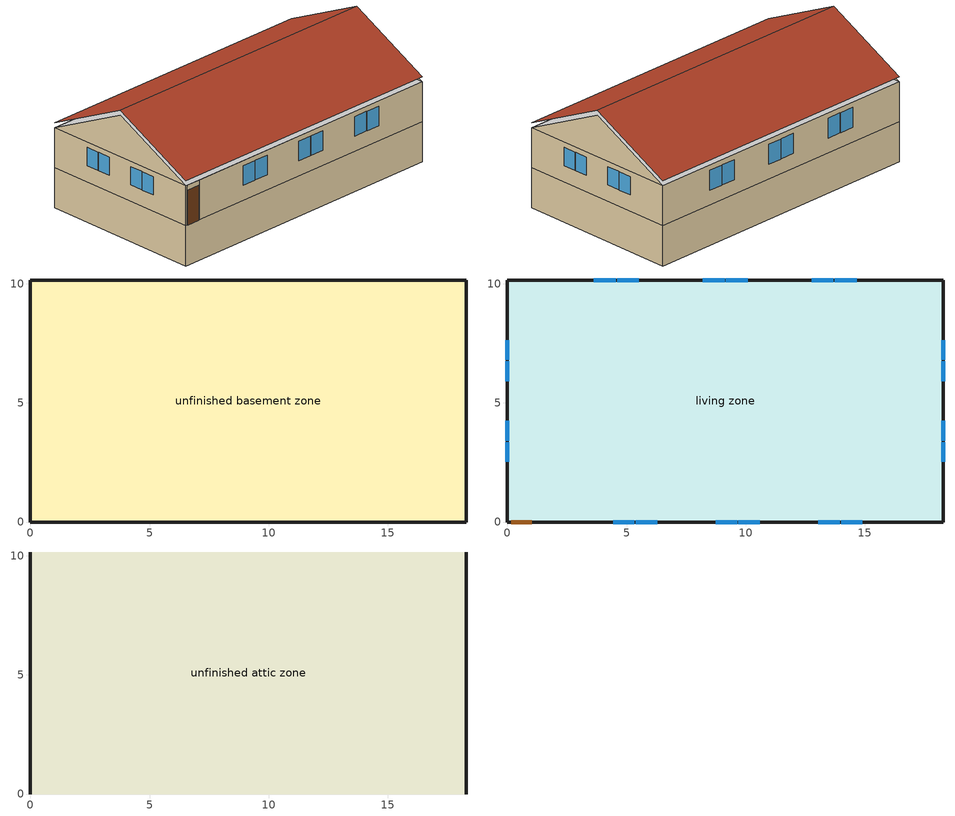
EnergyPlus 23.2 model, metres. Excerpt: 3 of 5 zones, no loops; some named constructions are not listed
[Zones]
unfinished basement zone
 floor foundation (FloorFndGrndUnfinB): 0,0 0,10.16 18.29,10.16 18.29,0 z-2.44
 wall foundation (WallFndGrndUnfinB): 0,10.16 0,0 18.29,0 18.29,10.16 0,10.16 z-2.44:0
living zone
 floor to unfinished basement zone (FloorUnfinBInsFin Reversed): 0,0 0,10.16 18.29,10.16 18.29,0 z0
 wall outside (WallExtInsFin): 0.13,0 1.05,0 18.29,0 18.29,10.16 0,10.16 0,0 0.13,0 z0:2.44
 window (WindowConstruction): 0,7.64 0,6.8 / 0,6.74 0,5.91 / 0,4.25 0,3.42 / 0,3.36 0,2.52 / 18.29,2.52 18.29,3.36 / 18.29,3.42 18.29,4.25 / 18.29,5.91 18.29,6.74 / 18.29,6.8 18.29,7.64 z1.02:2.13; 14.66,10.16 13.75,10.16 / 13.69,10.16 12.77,10.16 / 10.09,10.16 9.17,10.16 / 9.11,10.16 8.2,10.16 / 5.52,10.16 4.6,10.16 / 4.54,10.16 3.63,10.16 z0.91:2.13; 4.44,0 5.33,0 / 5.39,0 6.28,0 / 8.75,0 9.64,0 / 9.7,0 10.59,0 / 13.06,0 13.95,0 / 14.01,0 14.9,0 z0.95:2.13
 door (Door): 0.15,0 1.02,0 z0:2.13
unfinished attic zone
 floor to living zone (FloorFinInsUnfinAttic): 0,10.16 18.29,10.16 18.29,0 0,0 z2.44
 wall outside (WallExtUninsUnfin): 0,5.08,4.98 0,10.16,2.44 0,0,2.44; 18.29,5.08,4.98 18.29,0,2.44 18.29,10.16,2.44
 roof outside (RoofUnfinInsExt): 18.29,5.08,5.28 0,5.08,5.28 0,0,2.74 18.29,0,2.74; 0,5.08,5.28 18.29,5.08,5.28 18.29,10.16,2.74 0,10.16,2.74
[Construction]
FloorFinInsUnfinAttic Reversed: Drywall 0.5 in., FloorUATrussandIns, FloorUAAdditionalCeilingIns
FloorUnfinBInsFin: FloorIns, RoofSheathing, Wood Floor, Floor Covering
[EnergyManagementSystem:Subroutine]
res_ds_res_ac_asys_lk_subrout: Set f_sup = 0.19990009990009988; Set f_ret = 0.10009990009990012; Set f_OA = 0.0; Set oafrate = f_OA * res_ds_res_ac_asys_AhVfr; Set suplkfrate = f_sup * res_ds_res_ac_asys_AhVfr; Set retlkfrate = f_ret * res_ds_res_ac_asys_AhVfr; Set res_ds_res_ac_asys_AhToLiv = (@Abs (suplkfrate-retlkfrate-oafrate)); Set res_ds_res_ac_asys_LivToAh = 0; Set res_ds_res_ac_asys_lk_sup_fan_equiv = 0; Set res_ds_res_ac_asys_lk_ret_fan_equiv = oafrate; If res_ds_res_ac_asys_AhMfr>0; Set h_SA=(@HFnTdbW res_ds_res_ac_asys_AhTt res_ds_res_ac_asys_AhWt); Set h_AHZ=(@HFnTdbW res_ds_res_ac_asys_AhT res_ds_res_ac_asys_AhW); Set h_RA=(@HFnTdbW res_ds_res_ac_asys_RaT res_ds_res_ac_asys_RaW); Set h_fg=(@HfgAirFnWTdb res_ds_res_ac_asys_AhWt res_ds_res_ac_asys_AhTt); Set SALkQtot=f_sup*res_ds_res_ac_asys_AhMfr*(h_RA-h_SA); Set temp1=h_fg*(res_ds_res_ac_asys_RaW-res_ds_res_ac_asys_AhWt); Set res_ds_res_ac_asys_SupLatLkToLv = f_sup*res_ds_res_ac_asys_AhMfr*temp1; Set res_ds_res_ac_asys_SupSLkToLv = SALkQtot-res_ds_res_ac_asys_SupLatLkToLv; Set eTm=(res_ds_res_ac_asys_FanRtf/(res_ds_res_ac_asys_AhMfr*1006.0))*167.559; Set eTm=0-eTm; Set temp4=res_ds_res_ac_asys_AhT; Set tsup=temp4+((res_ds_res_ac_asys_AhTt-res_ds_res_ac_asys_AhT)*(@Exp eTm)); Set temp5=tsup-res_ds_res_ac_asys_AhTt; Set res_ds_res_ac_asys_SupDCnToLv = res_ds_res_ac_asys_AhMfr*1006.0*temp5; Set res_ds_res_ac_asys_SupDCnToAh = 0-res_ds_res_ac_asys_SupDCnToLv; Set eTm=(res_ds_res_ac_asys_FanRtf/(res_ds_res_ac_asys_AhMfr*1006.0))*62.059; Set eTm=0-eTm; Set temp6=res_ds_res_ac_asys_AhT; Set tret=temp6+((res_ds_res_ac_asys_RaT-res_ds_res_ac_asys_AhT)*(@Exp eTm)); Set temp7=tret-res_ds_res_ac_asys_RaT; Set res_ds_res_ac_asys_RetDCnToPl=res_ds_res_ac_asys_AhMfr*1006.0*temp7; Set res_ds_res_ac_asys_RetDCnToAh=0-res_ds_res_ac_asys_RetDCnToPl; Set res_ds_res_ac_asys_RetLatLk=0; Set temp2=(res_ds_res_ac_asys_AhT-res_ds_res_ac_asys_RaT); Set res_ds_res_ac_asys_RetSLk=f_ret*res_ds_res_ac_asys_AhMfr*1006.0*temp2; Set QtLkToAHZn=f_sup*res_ds_res_ac_asys_AhMfr*(h_SA-h_AHZ); Set temp3=(res_ds_res_ac_asys_AhWt-res_ds_res_ac_asys_AhW); Set res_ds_res_ac_asys_SupLatLkToAh=f_sup*res_ds_res_ac_asys_AhMfr*h_fg; Set res_ds_res_ac_asys_SupLatLkToAh=res_ds_res_ac_asys_SupLatLkToAh*temp3; Set res_ds_res_ac_asys_SupSLkToAh=QtLkToAHZn-res_ds_res_ac_asys_SupLatLkToAh; Else; Set res_ds_res_ac_asys_SupLatLkToLv=0; Set res_ds_res_ac_asys_SupSLkToLv=0; Set res_ds_res_ac_asys_SupDCnToLv=0; Set res_ds_res_ac_asys_SupDCnToAh=0; Set res_ds_res_ac_asys_RetDCnToPl=0; Set res_ds_res_ac_asys_RetDCnToAh=0; Set res_ds_res_ac_asys_RetLatLk=0; Set res_ds_res_ac_asys_RetSLk=0; Set res_ds_res_ac_asys_SupLatLkToAh=0; Set res_ds_res_ac_asys_SupSLkToAh=0; EndIf
res_ds_res_fur_propane_asys_lk_subrout: Set f_sup = 0.19990009990009988; Set f_ret = 0.10009990009990012; Set f_OA = 0.0; Set oafrate = f_OA * res_ds_res_fur_propane_asys_AhVfr; Set suplkfrate = f_sup * res_ds_res_fur_propane_asys_AhVfr; Set retlkfrate = f_ret * res_ds_res_fur_propane_asys_AhVfr; Set res_ds_res_fur_propane_asys_AhToLiv = (@Abs (suplkfrate-retlkfrate-oafrate)); Set res_ds_res_fur_propane_asys_LivToAh = 0; Set res_ds_res_fur_propane_asys_lk_sup_fan_equiv = 0; Set res_ds_res_fur_propane_asys_lk_ret_fan_equiv = oafrate; If res_ds_res_fur_propane_asys_AhMfr>0; Set h_SA=(@HFnTdbW res_ds_res_fur_propane_asys_AhTt res_ds_res_fur_propane_asys_AhWt); Set h_AHZ=(@HFnTdbW res_ds_res_fur_propane_asys_AhT res_ds_res_fur_propane_asys_AhW); Set h_RA=(@HFnTdbW res_ds_res_fur_propane_asys_RaT res_ds_res_fur_propane_asys_RaW); Set h_fg=(@HfgAirFnWTdb res_ds_res_fur_propane_asys_AhWt res_ds_res_fur_propane_asys_AhTt); Set SALkQtot=f_sup*res_ds_res_fur_propane_asys_AhMfr*(h_RA-h_SA); Set temp1=h_fg*(res_ds_res_fur_propane_asys_RaW-res_ds_res_fur_propane_asys_AhWt); Set res_ds_res_fur_propane_asys_SupLatLkToLv = f_sup*res_ds_res_fur_propane_asys_AhMfr*temp1; Set res_ds_res_fur_propane_asys_SupSLkToLv = SALkQtot-res_ds_res_fur_propane_asys_SupLatLkToLv; Set eTm=(res_ds_res_fur_propane_asys_FanRtf/(res_ds_res_fur_propane_asys_AhMfr*1006.0))*167.559; Set eTm=0-eTm; Set temp4=res_ds_res_fur_propane_asys_AhT; Set tsup=temp4+((res_ds_res_fur_propane_asys_AhTt-res_ds_res_fur_propane_asys_AhT)*(@Exp eTm)); Set temp5=tsup-res_ds_res_fur_propane_asys_AhTt; Set res_ds_res_fur_propane_asys_SupDCnToLv = res_ds_res_fur_propane_asys_AhMfr*1006.0*temp5; Set res_ds_res_fur_propane_asys_SupDCnToAh = 0-res_ds_res_fur_propane_asys_SupDCnToLv; Set eTm=(res_ds_res_fur_propane_asys_FanRtf/(res_ds_res_fur_propane_asys_AhMfr*1006.0))*62.059; Set eTm=0-eTm; Set temp6=res_ds_res_fur_propane_asys_AhT; Set tret=temp6+((res_ds_res_fur_propane_asys_RaT-res_ds_res_fur_propane_asys_AhT)*(@Exp eTm)); Set temp7=tret-res_ds_res_fur_propane_asys_RaT; Set res_ds_res_fur_propane_asys_RetDCnToPl=res_ds_res_fur_propane_asys_AhMfr*1006.0*temp7; Set res_ds_res_fur_propane_asys_RetDCnToAh=0-res_ds_res_fur_propane_asys_RetDCnToPl; Set res_ds_res_fur_propane_asys_RetLatLk=0; Set temp2=(res_ds_res_fur_propane_asys_AhT-res_ds_res_fur_propane_asys_RaT); Set res_ds_res_fur_propane_asys_RetSLk=f_ret*res_ds_res_fur_propane_asys_AhMfr*1006.0*temp2; Set QtLkToAHZn=f_sup*res_ds_res_fur_propane_asys_AhMfr*(h_SA-h_AHZ); Set temp3=(res_ds_res_fur_propane_asys_AhWt-res_ds_res_fur_propane_asys_AhW); Set res_ds_res_fur_propane_asys_SupLatLkToAh=f_sup*res_ds_res_fur_propane_asys_AhMfr*h_fg; Set res_ds_res_fur_propane_asys_SupLatLkToAh=res_ds_res_fur_propane_asys_SupLatLkToAh*temp3; Set res_ds_res_fur_propane_asys_SupSLkToAh=QtLkToAHZn-res_ds_res_fur_propane_asys_SupLatLkToAh; Else; Set res_ds_res_fur_propane_asys_SupLatLkToLv=0; Set res_ds_res_fur_propane_asys_SupSLkToLv=0; Set res_ds_res_fur_propane_asys_SupDCnToLv=0; Set res_ds_res_fur_propane_asys_SupDCnToAh=0; Set res_ds_res_fur_propane_asys_RetDCnToPl=0; Set res_ds_res_fur_propane_asys_RetDCnToAh=0; Set res_ds_res_fur_propane_asys_RetLatLk=0; Set res_ds_res_fur_propane_asys_RetSLk=0; Set res_ds_res_fur_propane_asys_SupLatLkToAh=0; Set res_ds_res_fur_propane_asys_SupSLkToAh=0; EndIf
[Schedule:Day:Interval]
res lighting interior allday1; res lighting exterior allday1: No, 01:00, 0.122285, 02:00, 0.0733708, 04:00, 0.0489138, 05:00, 0.0543812, 06:00, 0.149216, 07:00, 0.350317, 08:00, 0.443317, 09:00, 0.471122, 10:00, 0.48428, 11:00, 0.471113, 12:00, 0.45287, 13:00, 0.439703, 14:00, 0.435828, 15:00, 0.438552, 16:00, 0.460023, 17:00, 0.53172, 18:00, 0.691251, 19:00, 0.896692, 20:00, 1, 21:00, 0.904552, 22:00, 0.700046, 23:00, 0.601925, 24:00, 0.246272
res lighting interior allday2; res lighting exterior allday2: No, 01:00, 0.122285, 02:00, 0.0733708, 04:00, 0.0489138, 05:00, 0.0541015, 06:00, 0.147821, 07:00, 0.347043, 08:00, 0.439173, 09:00, 0.464457, 10:00, 0.475232, 11:00, 0.462188, 12:00, 0.444116, 13:00, 0.431071, 14:00, 0.427233, 15:00, 0.428168, 16:00, 0.438156, 17:00, 0.47688, 18:00, 0.581468, 19:00, 0.760677, 20:00, 0.9305, 21:00, 0.957918, 22:00, 0.818226, 23:00, 0.49803, 24:00, 0.246272
res lighting interior allday3; res lighting exterior allday3: No, 01:00, 0.122285, 02:00, 0.0733708, 04:00, 0.0489138, 05:00, 0.0533373, 06:00, 0.14401, 07:00, 0.338097, 08:00, 0.427853, 09:00, 0.446468, 10:00, 0.450948, 11:00, 0.43824, 12:00, 0.420633, 13:00, 0.407925, 14:00, 0.404186, 15:00, 0.404404, 16:00, 0.409151, 17:00, 0.429604, 18:00, 0.493331, 19:00, 0.627044, 20:00, 0.803845, 21:00, 0.919042, 22:00, 0.880796, 23:00, 0.546066, 24:00, 0.246272
res lighting interior allday4; res lighting exterior allday4: No, 01:00, 0.122285, 02:00, 0.0733708, 04:00, 0.0489138, 05:00, 0.0522934, 06:00, 0.138805, 07:00, 0.325876, 08:00, 0.412388, 09:00, 0.422408, 10:00, 0.418804, 11:00, 0.406555, 12:00, 0.389585, 13:00, 0.377336, 14:00, 0.373732, 15:00, 0.373409, 16:00, 0.37379, 17:00, 0.376215, 18:00, 0.387728, 19:00, 0.426902, 20:00, 0.520708, 21:00, 0.672748, 22:00, 0.822514, 23:00, 0.60102, 24:00, 0.246272
res lighting interior allday5; res lighting exterior allday5: No, 01:00, 0.122285, 02:00, 0.0733708, 04:00, 0.0489138, 05:00, 0.0512496, 06:00, 0.1336, 07:00, 0.313656, 08:00, 0.396923, 09:00, 0.398942, 10:00, 0.387848, 11:00, 0.376059, 12:00, 0.359725, 13:00, 0.347936, 14:00, 0.344466, 15:00, 0.344144, 16:00, 0.344367, 17:00, 0.345777, 18:00, 0.35261, 19:00, 0.377095, 20:00, 0.441157, 21:00, 0.560458, 22:00, 0.709565, 23:00, 0.56194, 24:00, 0.246272
res lighting interior allday6; res lighting exterior allday6: No, 01:00, 0.122285, 02:00, 0.0733708, 04:00, 0.0489138, 05:00, 0.0504854, 06:00, 0.12979, 07:00, 0.30471, 08:00, 0.385603, 09:00, 0.382141, 10:00, 0.36594, 11:00, 0.354487, 12:00, 0.338619, 13:00, 0.327166, 14:00, 0.323796, 15:00, 0.323482, 16:00, 0.323678, 17:00, 0.324821, 18:00, 0.330116, 19:00, 0.348758, 20:00, 0.39814, 21:00, 0.494684, 22:00, 0.628381, 23:00, 0.524447, 24:00, 0.246272
res lighting interior allday7; res lighting exterior allday7: No, 01:00, 0.122285, 02:00, 0.0733708, 04:00, 0.0489138, 05:00, 0.0502057, 06:00, 0.128395, 07:00, 0.301436, 08:00, 0.381459, 09:00, 0.376071, 10:00, 0.358081, 11:00, 0.346751, 12:00, 0.331053, 13:00, 0.319723, 14:00, 0.316389, 15:00, 0.31608, 16:00, 0.316285, 17:00, 0.317475, 18:00, 0.322952, 19:00, 0.342104, 20:00, 0.392482, 21:00, 0.490211, 22:00, 0.624302, 23:00, 0.522023, 24:00, 0.246272
res lighting interior allday8; res lighting exterior allday8: No, 01:00, 0.122285, 02:00, 0.0733708, 04:00, 0.0489138, 05:00, 0.0504854, 06:00, 0.12979, 07:00, 0.30471, 08:00, 0.385603, 09:00, 0.382141, 10:00, 0.36594, 11:00, 0.354487, 12:00, 0.338619, 13:00, 0.327166, 14:00, 0.323796, 15:00, 0.323491, 16:00, 0.323791, 17:00, 0.325599, 18:00, 0.333987, 19:00, 0.362731, 20:00, 0.434437, 21:00, 0.561062, 22:00, 0.708907, 23:00, 0.556985, 24:00, 0.246272
res lighting interior allday9; res lighting exterior allday9: No, 01:00, 0.122285, 02:00, 0.0733708, 04:00, 0.0489138, 05:00, 0.0512496, 06:00, 0.1336, 07:00, 0.313656, 08:00, 0.396923, 09:00, 0.398942, 10:00, 0.387848, 11:00, 0.376059, 12:00, 0.359725, 13:00, 0.347936, 14:00, 0.344466, 15:00, 0.344215, 16:00, 0.345112, 17:00, 0.350061, 18:00, 0.37044, 19:00, 0.43019, 20:00, 0.551888, 21:00, 0.714401, 22:00, 0.831384, 23:00, 0.582105, 24:00, 0.246272
res lighting interior allday10; res lighting exterior allday10: No, 01:00, 0.122285, 02:00, 0.0733708, 04:00, 0.0489138, 05:00, 0.0522934, 06:00, 0.138805, 07:00, 0.325876, 08:00, 0.412388, 09:00, 0.422408, 10:00, 0.418804, 11:00, 0.406555, 12:00, 0.389585, 13:00, 0.377336, 14:00, 0.373732, 15:00, 0.37373, 16:00, 0.376834, 17:00, 0.391494, 18:00, 0.441544, 19:00, 0.557614, 20:00, 0.731177, 21:00, 0.872781, 22:00, 0.874397, 23:00, 0.552342, 24:00, 0.246272
res lighting interior allday11; res lighting exterior allday11: No, 01:00, 0.122285, 02:00, 0.0733708, 04:00, 0.0489138, 05:00, 0.0533373, 06:00, 0.14401, 07:00, 0.338097, 08:00, 0.427853, 09:00, 0.446468, 10:00, 0.450948, 11:00, 0.43824, 12:00, 0.420633, 13:00, 0.407925, 14:00, 0.404186, 15:00, 0.409603, 16:00, 0.442543, 17:00, 0.53199, 18:00, 0.700143, 19:00, 0.882518, 20:00, 0.944276, 21:00, 0.830284, 22:00, 0.638992, 23:00, 0.552505, 24:00, 0.246272
res lighting interior allday12; res lighting exterior allday12: No, 01:00, 0.122285, 02:00, 0.0733708, 04:00, 0.0489138, 05:00, 0.0541015, 06:00, 0.147821, 07:00, 0.347043, 08:00, 0.439173, 09:00, 0.464457, 10:00, 0.475232, 11:00, 0.462188, 12:00, 0.444116, 13:00, 0.431071, 14:00, 0.427233, 15:00, 0.433237, 16:00, 0.471088, 17:00, 0.575408, 18:00, 0.765327, 19:00, 0.95027, 20:00, 0.976328, 21:00, 0.818447, 22:00, 0.616279, 23:00, 0.530156, 24:00, 0.246272
Schedule Day 25; res lighting interior winter design; res cd electric schedule allday5; res cd electric schedule allday6; res lighting exterior winter design; res misc plug loads schedule winter design; res mv_1 bath exhaust schedule winter design; res mv_1 dryer exhaust schedule allday5; res mv_1 dryer exhaust schedule allday6; res mv_1 range exhaust schedule winter design; res occupants schedule winter design; res range electric|false schedule winter design; res refrig schedule winter design; Schedule Day 11; Schedule Day 16; Schedule Day 18; Schedule Day 2; Schedule Day 22; Schedule Day 3; Schedule Day 30; Schedule Day 33; Schedule Day 34; Schedule Day 35; Schedule Day 38; Schedule Day 39; Schedule Day 40; Schedule Day 5; Schedule Day 9; Window shading schedule allday1; Window shading schedule allday10; Window shading schedule allday11; Window shading schedule allday12; Window shading schedule allday2; Window shading schedule allday3; Window shading schedule allday4; Window shading schedule allday5: No, 24:00, 0
res lighting interior summer design; res ceil fan schedule allday1; res ceil fan schedule allday10; res ceil fan schedule allday11; res ceil fan schedule allday12; res ceil fan schedule allday2; res ceil fan schedule allday3; res ceil fan schedule allday4; res ceil fan schedule allday5; res ceil fan schedule allday6; res ceil fan schedule allday7; res ceil fan schedule allday8; res ceil fan schedule allday9; res lighting exterior summer design; res misc plug loads schedule summer design; res mv_1 bath exhaust schedule summer design; res mv_1 range exhaust schedule summer design; res occupants schedule summer design; res range electric|false schedule summer design; res refrig schedule summer design; Window shading schedule allday6; Window shading schedule allday7; Window shading schedule allday8; Window shading schedule allday9: No, 24:00, 1
res cd electric schedule allday1: No, 09:20, 0, 09:30, 0.0542229, 24:00, 0
res cd electric schedule allday2: No, 15:50, 0, 16:00, 0.0075969, 24:00, 0
res cd electric schedule allday3: No, 10:30, 0, 10:40, 0.011515, 11:40, 0, 11:50, 0.0835002, 24:00, 0
res cd electric schedule allday4: No, 15:00, 0, 15:10, 0.0712451, 16:50, 0, 17:00, 0.0610361, 24:00, 0
res cd electric schedule allday7: No, 10:10, 0, 10:20, 0.0216152, 18:30, 0, 18:40, 0.0451894, 19:40, 0, 19:50, 0.0082064, 20:50, 0, 21:00, 0.0661297, 24:00, 0
res ceil fan benchmark|living space schedule allday1; res ceil fan benchmark|living space schedule allday12; res misc plug loads schedule allday1; res misc plug loads schedule allday12: No, 01:00, 0.559347, 03:00, 0.517396, 04:00, 0.503412, 05:00, 0.461461, 06:00, 0.503412, 07:00, 0.601298, 08:00, 0.657232, 09:00, 0.475445, 10:00, 0.321624, 11:00, 0.335608, 12:00, 0.349592, 13:00, 0.335608, 14:00, 0.391543, 15:00, 0.433494, 16:00, 0.447477, 17:00, 0.545363, 18:00, 0.741134, 19:00, 0.880971, 20:00, 0.936905, 21:00, 0.99284, 22:00, 0.964873, 23:00, 0.825036, 24:00, 0.699183
res ceil fan benchmark|living space schedule allday10; res misc plug loads schedule allday10: No, 01:00, 0.443712, 03:00, 0.410434, 04:00, 0.399341, 05:00, 0.366063, 06:00, 0.399341, 07:00, 0.476991, 08:00, 0.521362, 09:00, 0.377156, 10:00, 0.255135, 11:00, 0.266227, 12:00, 0.27732, 13:00, 0.266227, 14:00, 0.310599, 15:00, 0.343877, 16:00, 0.35497, 17:00, 0.43262, 18:00, 0.587919, 19:00, 0.698847, 20:00, 0.743218, 21:00, 0.787589, 22:00, 0.765404, 23:00, 0.654476, 24:00, 0.55464
res ceil fan benchmark|living space schedule allday11; res misc plug loads schedule allday11: No, 01:00, 0.442368, 03:00, 0.40919, 04:00, 0.398131, 05:00, 0.364953, 06:00, 0.398131, 07:00, 0.475545, 08:00, 0.519782, 09:00, 0.376013, 10:00, 0.254361, 11:00, 0.265421, 12:00, 0.27648, 13:00, 0.265421, 14:00, 0.309657, 15:00, 0.342835, 16:00, 0.353894, 17:00, 0.431309, 18:00, 0.586137, 19:00, 0.696729, 20:00, 0.740966, 21:00, 0.785203, 22:00, 0.763084, 23:00, 0.652493, 24:00, 0.55296
res ceil fan benchmark|living space schedule allday2; res misc plug loads schedule allday2: No, 01:00, 0.56338, 03:00, 0.521127, 04:00, 0.507042, 05:00, 0.464789, 06:00, 0.507042, 07:00, 0.605634, 08:00, 0.661972, 09:00, 0.478873, 10:00, 0.323944, 11:00, 0.338028, 12:00, 0.352113, 13:00, 0.338028, 14:00, 0.394366, 15:00, 0.43662, 16:00, 0.450704, 17:00, 0.549296, 18:00, 0.746479, 19:00, 0.887324, 20:00, 0.943662, 21:00, 1, 22:00, 0.971831, 23:00, 0.830986, 24:00, 0.704225
res ceil fan benchmark|living space schedule allday3; res ceil fan benchmark|living space schedule allday5; res misc plug loads schedule allday3; res misc plug loads schedule allday5: No, 01:00, 0.445057, 03:00, 0.411678, 04:00, 0.400551, 05:00, 0.367172, 06:00, 0.400551, 07:00, 0.478436, 08:00, 0.522942, 09:00, 0.378298, 10:00, 0.255908, 11:00, 0.267034, 12:00, 0.278161, 13:00, 0.267034, 14:00, 0.31154, 15:00, 0.344919, 16:00, 0.356046, 17:00, 0.433931, 18:00, 0.5897, 19:00, 0.700965, 20:00, 0.74547, 21:00, 0.789976, 22:00, 0.767723, 23:00, 0.656459, 24:00, 0.556321
res ceil fan benchmark|living space schedule allday4; res misc plug loads schedule allday4: No, 01:00, 0.443264, 03:00, 0.410019, 04:00, 0.398938, 05:00, 0.365693, 06:00, 0.398938, 07:00, 0.476509, 08:00, 0.520835, 09:00, 0.376775, 10:00, 0.254877, 11:00, 0.265959, 12:00, 0.27704, 13:00, 0.265959, 14:00, 0.310285, 15:00, 0.34353, 16:00, 0.354611, 17:00, 0.432183, 18:00, 0.587325, 19:00, 0.698141, 20:00, 0.742468, 21:00, 0.786794, 22:00, 0.764631, 23:00, 0.653815, 24:00, 0.55408
res ceil fan benchmark|living space schedule allday6; res ceil fan benchmark|living space schedule allday9; res misc plug loads schedule allday6; res misc plug loads schedule allday9: No, 01:00, 0.370657, 03:00, 0.342857, 04:00, 0.333591, 05:00, 0.305792, 06:00, 0.333591, 07:00, 0.398456, 08:00, 0.435522, 09:00, 0.315058, 10:00, 0.213128, 11:00, 0.222394, 12:00, 0.23166, 13:00, 0.222394, 14:00, 0.25946, 15:00, 0.287259, 16:00, 0.296525, 17:00, 0.36139, 18:00, 0.49112, 19:00, 0.583784, 20:00, 0.62085, 21:00, 0.657916, 22:00, 0.639383, 23:00, 0.546719, 24:00, 0.463321
res ceil fan benchmark|living space schedule allday7; res ceil fan benchmark|living space schedule allday8; res misc plug loads schedule allday7; res misc plug loads schedule allday8: No, 01:00, 0.367968, 03:00, 0.34037, 04:00, 0.331171, 05:00, 0.303573, 06:00, 0.331171, 07:00, 0.395565, 08:00, 0.432362, 09:00, 0.312772, 10:00, 0.211581, 11:00, 0.220781, 12:00, 0.22998, 13:00, 0.220781, 14:00, 0.257577, 15:00, 0.285175, 16:00, 0.294374, 17:00, 0.358768, 18:00, 0.487557, 19:00, 0.579549, 20:00, 0.616346, 21:00, 0.653142, 22:00, 0.634744, 23:00, 0.542752, 24:00, 0.459959
res hot water distribution schedule allday1; res hot water distribution schedule allday10; res hot water distribution schedule allday11; res hot water distribution schedule allday12; res hot water distribution schedule allday2; res hot water distribution schedule allday3; res hot water distribution schedule allday4; res hot water distribution schedule allday5; res hot water distribution schedule allday6; res hot water distribution schedule allday7; res hot water distribution schedule allday8; res hot water distribution schedule allday9: No, 01:00, 0.078424, 02:00, 0.0392749, 04:00, 0.00981873, 05:00, 0.0392749, 06:00, 0.274547, 07:00, 0.941213, 08:00, 1, 09:00, 0.960725, 10:00, 0.843152, 11:00, 0.764728, 12:00, 0.60788, 13:00, 0.529456, 15:00, 0.470544, 16:00, 0.411757, 17:00, 0.548968, 18:00, 0.725453, 19:00, 0.86279, 20:00, 0.823515, 21:00, 0.745091, 22:00, 0.60788, 23:00, 0.529456, 24:00, 0.294058
res mv_1 bath exhaust schedule allday1; res mv_1 bath exhaust schedule allday10; res mv_1 bath exhaust schedule allday11; res mv_1 bath exhaust schedule allday12; res mv_1 bath exhaust schedule allday2; res mv_1 bath exhaust schedule allday3; res mv_1 bath exhaust schedule allday4; res mv_1 bath exhaust schedule allday5; res mv_1 bath exhaust schedule allday6; res mv_1 bath exhaust schedule allday7; res mv_1 bath exhaust schedule allday8; res mv_1 bath exhaust schedule allday9: No, 20:00, 0, 21:00, 1, 24:00, 0
res mv_1 dryer exhaust schedule allday1: No, 07:20, 0, 07:30, 0.5, 07:40, 1, 07:50, 0.9, 24:00, 0
res mv_1 dryer exhaust schedule allday2: No, 13:50, 0, 14:00, 0.7, 14:10, 1, 14:20, 0.7, 24:00, 0
res mv_1 dryer exhaust schedule allday3: No, 08:30, 0, 08:50, 1, 09:00, 0.4, 09:40, 0, 09:50, 0.6, 10:00, 1, 10:10, 0.8, 24:00, 0
res mv_1 dryer exhaust schedule allday4: No, 13:00, 0, 13:10, 0.4, 13:30, 1, 14:50, 0, 15:00, 0.1, 15:20, 1, 15:30, 0.3, 24:00, 0
res mv_1 dryer exhaust schedule allday7: No, 08:10, 0, 08:20, 0.3, 08:40, 1, 08:50, 0.1, 16:30, 0, 16:50, 1, 17:00, 0.4, 17:40, 0, 17:50, 0.6, 18:00, 1, 18:10, 0.8, 18:50, 0, 19:00, 0.2, 19:20, 1, 19:30, 0.2, 24:00, 0
res mv_1 range exhaust schedule allday1; res mv_1 range exhaust schedule allday10; res mv_1 range exhaust schedule allday11; res mv_1 range exhaust schedule allday12; res mv_1 range exhaust schedule allday2; res mv_1 range exhaust schedule allday3; res mv_1 range exhaust schedule allday4; res mv_1 range exhaust schedule allday5; res mv_1 range exhaust schedule allday6; res mv_1 range exhaust schedule allday7; res mv_1 range exhaust schedule allday8; res mv_1 range exhaust schedule allday9: No, 19:00, 0, 20:00, 1, 24:00, 0
res nv_1 availability schedule allday1 on; res nv_1 availability schedule allday1 on 1; res nv_1 availability schedule allday1 on 10; res nv_1 availability schedule allday1 on 11; res nv_1 availability schedule allday1 on 2; res nv_1 availability schedule allday1 on 3; res nv_1 availability schedule allday1 on 4; res nv_1 availability schedule allday1 on 5; res nv_1 availability schedule allday1 on 6; res nv_1 availability schedule allday1 on 7; res nv_1 availability schedule allday1 on 8; res nv_1 availability schedule allday1 on 9: No, 01:00, 1, 02:00, 1, 03:00, 1, 04:00, 1, 05:00, 1, 06:00, 1, 07:00, 1, 08:00, 1, 09:00, 1, 10:00, 1, 11:00, 1, 12:00, 1, 13:00, 1, 14:00, 1, 15:00, 1, 16:00, 1, 17:00, 1, 18:00, 1, 19:00, 1, 20:00, 1, 21:00, 1, 22:00, 1, 23:00, 1, 24:00, 1
res nv_1 temp schedule allday1; res nv_1 temp schedule allday10; res nv_1 temp schedule allday11; res nv_1 temp schedule allday12; res nv_1 temp schedule allday2; res nv_1 temp schedule allday3; res nv_1 temp schedule allday4; res nv_1 temp schedule allday5: No, 24:00, 21.6667
res nv_1 temp schedule allday6; res nv_1 temp schedule allday7; res nv_1 temp schedule allday9: No, 24:00, 20.5556
res nv_1 temp schedule weekday8: No, 07:00, 18.8889, 09:00, 20.5556, 17:00, 18.8889, 22:00, 20.5556, 24:00, 18.8889
res nv_1 temp schedule weekend8: No, 01:00, 20.5556, 07:00, 18.8889, 09:00, 20.5556, 17:00, 18.8889, 22:00, 20.5556, 24:00, 18.8889
res occupants schedule allday1; res occupants schedule allday10; res occupants schedule allday11; res occupants schedule allday12; res occupants schedule allday2; res occupants schedule allday3; res occupants schedule allday4; res occupants schedule allday5; res occupants schedule allday6; res occupants schedule allday7; res occupants schedule allday8; res occupants schedule allday9: No, 07:00, 1, 08:00, 0.88, 09:00, 0.41, 16:00, 0.24, 17:00, 0.29, 18:00, 0.55, 21:00, 0.9, 24:00, 1
res range electric|false schedule allday1; res range electric|false schedule allday12; res range electric|false schedule allday2: No, 02:00, 0.0466667, 04:00, 0.0266667, 05:00, 0.0466667, 06:00, 0.0733333, 07:00, 0.166667, 08:00, 0.28, 09:00, 0.306667, 10:00, 0.32, 11:00, 0.28, 12:00, 0.333333, 13:00, 0.38, 14:00, 0.306667, 15:00, 0.38, 16:00, 0.293333, 17:00, 0.613333, 18:00, 1, 19:00, 0.78, 20:00, 0.4, 21:00, 0.233333, 22:00, 0.166667, 23:00, 0.106667, 24:00, 0.0733333
res range electric|false schedule allday10; res range electric|false schedule allday11: No, 02:00, 0.0461562, 04:00, 0.026375, 05:00, 0.0461562, 06:00, 0.0725311, 07:00, 0.164844, 08:00, 0.276937, 09:00, 0.303312, 10:00, 0.3165, 11:00, 0.276937, 12:00, 0.329687, 13:00, 0.375843, 14:00, 0.303312, 15:00, 0.375843, 16:00, 0.290125, 17:00, 0.606624, 18:00, 0.989061, 19:00, 0.771468, 20:00, 0.395624, 21:00, 0.230781, 22:00, 0.164844, 23:00, 0.1055, 24:00, 0.0725311
res range electric|false schedule allday3; res range electric|false schedule allday5: No, 02:00, 0.0421574, 04:00, 0.0240899, 05:00, 0.0421574, 06:00, 0.0662473, 07:00, 0.150562, 08:00, 0.252944, 09:00, 0.277034, 10:00, 0.289079, 11:00, 0.252944, 12:00, 0.301124, 13:00, 0.343282, 14:00, 0.277034, 15:00, 0.343282, 16:00, 0.264989, 17:00, 0.554069, 18:00, 0.903373, 19:00, 0.704631, 20:00, 0.361349, 21:00, 0.210787, 22:00, 0.150562, 23:00, 0.0963598, 24:00, 0.0662473
res range electric|false schedule allday4: No, 02:00, 0.0419872, 04:00, 0.0239927, 05:00, 0.0419872, 06:00, 0.0659799, 07:00, 0.149954, 08:00, 0.251923, 09:00, 0.275916, 10:00, 0.287912, 11:00, 0.251923, 12:00, 0.299909, 13:00, 0.341896, 14:00, 0.275916, 15:00, 0.341896, 16:00, 0.26392, 17:00, 0.551832, 18:00, 0.899727, 19:00, 0.701787, 20:00, 0.359891, 21:00, 0.209936, 22:00, 0.149954, 23:00, 0.0959708, 24:00, 0.0659799
res range electric|false schedule allday6; res range electric|false schedule allday9: No, 02:00, 0.0378608, 04:00, 0.0216348, 05:00, 0.0378608, 06:00, 0.0594956, 07:00, 0.135217, 08:00, 0.227165, 09:00, 0.2488, 10:00, 0.259617, 11:00, 0.227165, 12:00, 0.270435, 13:00, 0.308295, 14:00, 0.2488, 15:00, 0.308295, 16:00, 0.237982, 17:00, 0.4976, 18:00, 0.811304, 19:00, 0.632817, 20:00, 0.324521, 21:00, 0.189304, 22:00, 0.135217, 23:00, 0.086539, 24:00, 0.0594956
res range electric|false schedule allday7; res range electric|false schedule allday8: No, 02:00, 0.0381161, 04:00, 0.0217806, 05:00, 0.0381161, 06:00, 0.0598967, 07:00, 0.136129, 08:00, 0.228696, 09:00, 0.250477, 10:00, 0.261367, 11:00, 0.228696, 12:00, 0.272258, 13:00, 0.310374, 14:00, 0.250477, 15:00, 0.310374, 16:00, 0.239587, 17:00, 0.500954, 18:00, 0.816773, 19:00, 0.637083, 20:00, 0.326709, 21:00, 0.19058, 22:00, 0.136129, 23:00, 0.0871225, 24:00, 0.0598967
res refrig schedule allday1; res refrig schedule allday12: No, 01:00, 0.610949, 02:00, 0.595675, 03:00, 0.580401, 04:00, 0.565128, 06:00, 0.549854, 07:00, 0.580401, 08:00, 0.610949, 10:00, 0.626223, 12:00, 0.610949, 15:00, 0.641496, 16:00, 0.626223, 17:00, 0.672044, 18:00, 0.733139, 19:00, 0.763686, 20:00, 0.733139, 21:00, 0.717865, 22:00, 0.702591, 23:00, 0.672044, 24:00, 0.626223
res refrig schedule allday10: No, 01:00, 0.679562, 02:00, 0.662573, 03:00, 0.645584, 04:00, 0.628595, 06:00, 0.611606, 07:00, 0.645584, 08:00, 0.679562, 10:00, 0.696551, 12:00, 0.679562, 15:00, 0.71354, 16:00, 0.696551, 17:00, 0.747518, 18:00, 0.815474, 19:00, 0.849453, 20:00, 0.815474, 21:00, 0.798485, 22:00, 0.781496, 23:00, 0.747518, 24:00, 0.696551
res refrig schedule allday11: No, 01:00, 0.675182, 02:00, 0.658303, 03:00, 0.641423, 04:00, 0.624544, 06:00, 0.607664, 07:00, 0.641423, 08:00, 0.675182, 10:00, 0.692062, 12:00, 0.675182, 15:00, 0.708942, 16:00, 0.692062, 17:00, 0.742701, 18:00, 0.810219, 19:00, 0.843978, 20:00, 0.810219, 21:00, 0.793339, 22:00, 0.77646, 23:00, 0.742701, 24:00, 0.692062
res refrig schedule allday2: No, 01:00, 0.609489, 02:00, 0.594252, 03:00, 0.579015, 04:00, 0.563777, 06:00, 0.54854, 07:00, 0.579015, 08:00, 0.609489, 10:00, 0.624726, 12:00, 0.609489, 15:00, 0.639964, 16:00, 0.624726, 17:00, 0.670438, 18:00, 0.731387, 19:00, 0.761861, 20:00, 0.731387, 21:00, 0.71615, 22:00, 0.700912, 23:00, 0.670438, 24:00, 0.624726
res refrig schedule allday3; res refrig schedule allday4; res refrig schedule allday5: No, 01:00, 0.791241, 02:00, 0.77146, 03:00, 0.751679, 04:00, 0.731898, 06:00, 0.712117, 07:00, 0.751679, 08:00, 0.791241, 10:00, 0.811022, 12:00, 0.791241, 15:00, 0.830803, 16:00, 0.811022, 17:00, 0.870365, 18:00, 0.949489, 19:00, 0.989051, 20:00, 0.949489, 21:00, 0.929708, 22:00, 0.909927, 23:00, 0.870365, 24:00, 0.811022
res refrig schedule allday6; res refrig schedule allday7; res refrig schedule allday8; res refrig schedule allday9: No, 01:00, 0.8, 02:00, 0.78, 03:00, 0.76, 04:00, 0.74, 06:00, 0.72, 07:00, 0.76, 08:00, 0.8, 10:00, 0.82, 12:00, 0.8, 15:00, 0.84, 16:00, 0.82, 17:00, 0.88, 18:00, 0.96, 19:00, 1, 20:00, 0.96, 21:00, 0.94, 22:00, 0.92, 23:00, 0.88, 24:00, 0.82
Schedule Day 4: No, 24:00, 112.539
[Schedule:Week:Daily]
res ceil fan schedule Week Rule - Jan1-Jan6: Schedule Day 2, res ceil fan schedule allday1, res ceil fan schedule allday1, res ceil fan schedule allday1, res ceil fan schedule allday1, res ceil fan schedule allday1, res ceil fan schedule allday1, Schedule Day 2, Schedule Day 2, Schedule Day 2, Schedule Day 2, Schedule Day 2
res ceil fan schedule Week Rule - Jan7-Jan27: res ceil fan schedule allday1, res ceil fan schedule allday1, res ceil fan schedule allday1, res ceil fan schedule allday1, res ceil fan schedule allday1, res ceil fan schedule allday1, res ceil fan schedule allday1, Schedule Day 2, Schedule Day 2, Schedule Day 2, Schedule Day 2, Schedule Day 2
res ceil fan schedule Week Rule - Jan28-Feb3: res ceil fan schedule allday1, res ceil fan schedule allday1, res ceil fan schedule allday1, res ceil fan schedule allday1, res ceil fan schedule allday2, res ceil fan schedule allday2, res ceil fan schedule allday2, Schedule Day 2, Schedule Day 2, Schedule Day 2, Schedule Day 2, Schedule Day 2
res ceil fan schedule Week Rule - Feb4-Feb24: res ceil fan schedule allday2, res ceil fan schedule allday2, res ceil fan schedule allday2, res ceil fan schedule allday2, res ceil fan schedule allday2, res ceil fan schedule allday2, res ceil fan schedule allday2, Schedule Day 2, Schedule Day 2, Schedule Day 2, Schedule Day 2, Schedule Day 2
res ceil fan schedule Week Rule - Feb25-Mar3: res ceil fan schedule allday2, res ceil fan schedule allday2, res ceil fan schedule allday2, res ceil fan schedule allday2, res ceil fan schedule allday3, res ceil fan schedule allday3, res ceil fan schedule allday3, Schedule Day 2, Schedule Day 2, Schedule Day 2, Schedule Day 2, Schedule Day 2
res ceil fan schedule Week Rule - Mar4-Mar31: res ceil fan schedule allday3, res ceil fan schedule allday3, res ceil fan schedule allday3, res ceil fan schedule allday3, res ceil fan schedule allday3, res ceil fan schedule allday3, res ceil fan schedule allday3, Schedule Day 2, Schedule Day 2, Schedule Day 2, Schedule Day 2, Schedule Day 2
res ceil fan schedule Week Rule - Apr1-Apr28: res ceil fan schedule allday4, res ceil fan schedule allday4, res ceil fan schedule allday4, res ceil fan schedule allday4, res ceil fan schedule allday4, res ceil fan schedule allday4, res ceil fan schedule allday4, Schedule Day 2, Schedule Day 2, Schedule Day 2, Schedule Day 2, Schedule Day 2
res ceil fan schedule Week Rule - Apr29-May5: res ceil fan schedule allday4, res ceil fan schedule allday4, res ceil fan schedule allday5, res ceil fan schedule allday5, res ceil fan schedule allday5, res ceil fan schedule allday5, res ceil fan schedule allday5, Schedule Day 2, Schedule Day 2, Schedule Day 2, Schedule Day 2, Schedule Day 2
res ceil fan schedule Week Rule - May6-May26: res ceil fan schedule allday5, res ceil fan schedule allday5, res ceil fan schedule allday5, res ceil fan schedule allday5, res ceil fan schedule allday5, res ceil fan schedule allday5, res ceil fan schedule allday5, Schedule Day 2, Schedule Day 2, Schedule Day 2, Schedule Day 2, Schedule Day 2
res ceil fan schedule Week Rule - May27-Jun2: res ceil fan schedule allday5, res ceil fan schedule allday5, res ceil fan schedule allday5, res ceil fan schedule allday5, res ceil fan schedule allday5, res ceil fan schedule allday6, res ceil fan schedule allday6, Schedule Day 2, Schedule Day 2, Schedule Day 2, Schedule Day 2, Schedule Day 2
res ceil fan schedule Week Rule - Jun3-Jun30: res ceil fan schedule allday6, res ceil fan schedule allday6, res ceil fan schedule allday6, res ceil fan schedule allday6, res ceil fan schedule allday6, res ceil fan schedule allday6, res ceil fan schedule allday6, Schedule Day 2, Schedule Day 2, Schedule Day 2, Schedule Day 2, Schedule Day 2
res ceil fan schedule Week Rule - Jul1-Jul28: res ceil fan schedule allday7, res ceil fan schedule allday7, res ceil fan schedule allday7, res ceil fan schedule allday7, res ceil fan schedule allday7, res ceil fan schedule allday7, res ceil fan schedule allday7, Schedule Day 2, Schedule Day 2, Schedule Day 2, Schedule Day 2, Schedule Day 2
res ceil fan schedule Week Rule - Jul29-Aug4: res ceil fan schedule allday7, res ceil fan schedule allday7, res ceil fan schedule allday7, res ceil fan schedule allday8, res ceil fan schedule allday8, res ceil fan schedule allday8, res ceil fan schedule allday8, Schedule Day 2, Schedule Day 2, Schedule Day 2, Schedule Day 2, Schedule Day 2
res ceil fan schedule Week Rule - Aug5-Aug25: res ceil fan schedule allday8, res ceil fan schedule allday8, res ceil fan schedule allday8, res ceil fan schedule allday8, res ceil fan schedule allday8, res ceil fan schedule allday8, res ceil fan schedule allday8, Schedule Day 2, Schedule Day 2, Schedule Day 2, Schedule Day 2, Schedule Day 2
res ceil fan schedule Week Rule - Aug26-Sep1: res ceil fan schedule allday8, res ceil fan schedule allday8, res ceil fan schedule allday8, res ceil fan schedule allday8, res ceil fan schedule allday8, res ceil fan schedule allday8, res ceil fan schedule allday9, Schedule Day 2, Schedule Day 2, Schedule Day 2, Schedule Day 2, Schedule Day 2
res ceil fan schedule Week Rule - Sep2-Sep29: res ceil fan schedule allday9, res ceil fan schedule allday9, res ceil fan schedule allday9, res ceil fan schedule allday9, res ceil fan schedule allday9, res ceil fan schedule allday9, res ceil fan schedule allday9, Schedule Day 2, Schedule Day 2, Schedule Day 2, Schedule Day 2, Schedule Day 2
res ceil fan schedule Week Rule - Sep30-Oct6: res ceil fan schedule allday9, res ceil fan schedule allday10, res ceil fan schedule allday10, res ceil fan schedule allday10, res ceil fan schedule allday10, res ceil fan schedule allday10, res ceil fan schedule allday10, Schedule Day 2, Schedule Day 2, Schedule Day 2, Schedule Day 2, Schedule Day 2
res ceil fan schedule Week Rule - Oct7-Oct27: res ceil fan schedule allday10, res ceil fan schedule allday10, res ceil fan schedule allday10, res ceil fan schedule allday10, res ceil fan schedule allday10, res ceil fan schedule allday10, res ceil fan schedule allday10, Schedule Day 2, Schedule Day 2, Schedule Day 2, Schedule Day 2, Schedule Day 2
res ceil fan schedule Week Rule - Oct28-Nov3: res ceil fan schedule allday10, res ceil fan schedule allday10, res ceil fan schedule allday10, res ceil fan schedule allday10, res ceil fan schedule allday11, res ceil fan schedule allday11, res ceil fan schedule allday11, Schedule Day 2, Schedule Day 2, Schedule Day 2, Schedule Day 2, Schedule Day 2
res ceil fan schedule Week Rule - Nov4-Nov24: res ceil fan schedule allday11, res ceil fan schedule allday11, res ceil fan schedule allday11, res ceil fan schedule allday11, res ceil fan schedule allday11, res ceil fan schedule allday11, res ceil fan schedule allday11, Schedule Day 2, Schedule Day 2, Schedule Day 2, Schedule Day 2, Schedule Day 2
res ceil fan schedule Week Rule - Nov25-Dec1: res ceil fan schedule allday11, res ceil fan schedule allday11, res ceil fan schedule allday11, res ceil fan schedule allday11, res ceil fan schedule allday11, res ceil fan schedule allday11, res ceil fan schedule allday12, Schedule Day 2, Schedule Day 2, Schedule Day 2, Schedule Day 2, Schedule Day 2
res ceil fan schedule Week Rule - Dec2-Dec31: res ceil fan schedule allday12, res ceil fan schedule allday12, res ceil fan schedule allday12, res ceil fan schedule allday12, res ceil fan schedule allday12, res ceil fan schedule allday12, res ceil fan schedule allday12, Schedule Day 2, Schedule Day 2, Schedule Day 2, Schedule Day 2, Schedule Day 2
res hot water distribution schedule Week Rule - Jan1-Jan6: Schedule Day 9, res hot water distribution schedule allday1, res hot water distribution schedule allday1, res hot water distribution schedule allday1, res hot water distribution schedule allday1, res hot water distribution schedule allday1, res hot water distribution schedule allday1, Schedule Day 9, Schedule Day 9, Schedule Day 9, Schedule Day 9, Schedule Day 9
res hot water distribution schedule Week Rule - Jan7-Jan27: res hot water distribution schedule allday1, res hot water distribution schedule allday1, res hot water distribution schedule allday1, res hot water distribution schedule allday1, res hot water distribution schedule allday1, res hot water distribution schedule allday1, res hot water distribution schedule allday1, Schedule Day 9, Schedule Day 9, Schedule Day 9, Schedule Day 9, Schedule Day 9
res hot water distribution schedule Week Rule - Jan28-Feb3: res hot water distribution schedule allday1, res hot water distribution schedule allday1, res hot water distribution schedule allday1, res hot water distribution schedule allday1, res hot water distribution schedule allday2, res hot water distribution schedule allday2, res hot water distribution schedule allday2, Schedule Day 9, Schedule Day 9, Schedule Day 9, Schedule Day 9, Schedule Day 9
res hot water distribution schedule Week Rule - Feb4-Feb24: res hot water distribution schedule allday2, res hot water distribution schedule allday2, res hot water distribution schedule allday2, res hot water distribution schedule allday2, res hot water distribution schedule allday2, res hot water distribution schedule allday2, res hot water distribution schedule allday2, Schedule Day 9, Schedule Day 9, Schedule Day 9, Schedule Day 9, Schedule Day 9
res hot water distribution schedule Week Rule - Feb25-Mar3: res hot water distribution schedule allday2, res hot water distribution schedule allday2, res hot water distribution schedule allday2, res hot water distribution schedule allday2, res hot water distribution schedule allday3, res hot water distribution schedule allday3, res hot water distribution schedule allday3, Schedule Day 9, Schedule Day 9, Schedule Day 9, Schedule Day 9, Schedule Day 9
res hot water distribution schedule Week Rule - Mar4-Mar31: res hot water distribution schedule allday3, res hot water distribution schedule allday3, res hot water distribution schedule allday3, res hot water distribution schedule allday3, res hot water distribution schedule allday3, res hot water distribution schedule allday3, res hot water distribution schedule allday3, Schedule Day 9, Schedule Day 9, Schedule Day 9, Schedule Day 9, Schedule Day 9
res hot water distribution schedule Week Rule - Apr1-Apr28: res hot water distribution schedule allday4, res hot water distribution schedule allday4, res hot water distribution schedule allday4, res hot water distribution schedule allday4, res hot water distribution schedule allday4, res hot water distribution schedule allday4, res hot water distribution schedule allday4, Schedule Day 9, Schedule Day 9, Schedule Day 9, Schedule Day 9, Schedule Day 9
res hot water distribution schedule Week Rule - Apr29-May5: res hot water distribution schedule allday4, res hot water distribution schedule allday4, res hot water distribution schedule allday5, res hot water distribution schedule allday5, res hot water distribution schedule allday5, res hot water distribution schedule allday5, res hot water distribution schedule allday5, Schedule Day 9, Schedule Day 9, Schedule Day 9, Schedule Day 9, Schedule Day 9
res hot water distribution schedule Week Rule - May6-May26: res hot water distribution schedule allday5, res hot water distribution schedule allday5, res hot water distribution schedule allday5, res hot water distribution schedule allday5, res hot water distribution schedule allday5, res hot water distribution schedule allday5, res hot water distribution schedule allday5, Schedule Day 9, Schedule Day 9, Schedule Day 9, Schedule Day 9, Schedule Day 9
res hot water distribution schedule Week Rule - May27-Jun2: res hot water distribution schedule allday5, res hot water distribution schedule allday5, res hot water distribution schedule allday5, res hot water distribution schedule allday5, res hot water distribution schedule allday5, res hot water distribution schedule allday6, res hot water distribution schedule allday6, Schedule Day 9, Schedule Day 9, Schedule Day 9, Schedule Day 9, Schedule Day 9
res hot water distribution schedule Week Rule - Jun3-Jun30: res hot water distribution schedule allday6, res hot water distribution schedule allday6, res hot water distribution schedule allday6, res hot water distribution schedule allday6, res hot water distribution schedule allday6, res hot water distribution schedule allday6, res hot water distribution schedule allday6, Schedule Day 9, Schedule Day 9, Schedule Day 9, Schedule Day 9, Schedule Day 9
res hot water distribution schedule Week Rule - Jul1-Jul28: res hot water distribution schedule allday7, res hot water distribution schedule allday7, res hot water distribution schedule allday7, res hot water distribution schedule allday7, res hot water distribution schedule allday7, res hot water distribution schedule allday7, res hot water distribution schedule allday7, Schedule Day 9, Schedule Day 9, Schedule Day 9, Schedule Day 9, Schedule Day 9
res hot water distribution schedule Week Rule - Jul29-Aug4: res hot water distribution schedule allday7, res hot water distribution schedule allday7, res hot water distribution schedule allday7, res hot water distribution schedule allday8, res hot water distribution schedule allday8, res hot water distribution schedule allday8, res hot water distribution schedule allday8, Schedule Day 9, Schedule Day 9, Schedule Day 9, Schedule Day 9, Schedule Day 9
res hot water distribution schedule Week Rule - Aug5-Aug25: res hot water distribution schedule allday8, res hot water distribution schedule allday8, res hot water distribution schedule allday8, res hot water distribution schedule allday8, res hot water distribution schedule allday8, res hot water distribution schedule allday8, res hot water distribution schedule allday8, Schedule Day 9, Schedule Day 9, Schedule Day 9, Schedule Day 9, Schedule Day 9
res hot water distribution schedule Week Rule - Aug26-Sep1: res hot water distribution schedule allday8, res hot water distribution schedule allday8, res hot water distribution schedule allday8, res hot water distribution schedule allday8, res hot water distribution schedule allday8, res hot water distribution schedule allday8, res hot water distribution schedule allday9, Schedule Day 9, Schedule Day 9, Schedule Day 9, Schedule Day 9, Schedule Day 9
res hot water distribution schedule Week Rule - Sep2-Sep29: res hot water distribution schedule allday9, res hot water distribution schedule allday9, res hot water distribution schedule allday9, res hot water distribution schedule allday9, res hot water distribution schedule allday9, res hot water distribution schedule allday9, res hot water distribution schedule allday9, Schedule Day 9, Schedule Day 9, Schedule Day 9, Schedule Day 9, Schedule Day 9
res hot water distribution schedule Week Rule - Sep30-Oct6: res hot water distribution schedule allday9, res hot water distribution schedule allday10, res hot water distribution schedule allday10, res hot water distribution schedule allday10, res hot water distribution schedule allday10, res hot water distribution schedule allday10, res hot water distribution schedule allday10, Schedule Day 9, Schedule Day 9, Schedule Day 9, Schedule Day 9, Schedule Day 9
res hot water distribution schedule Week Rule - Oct7-Oct27: res hot water distribution schedule allday10, res hot water distribution schedule allday10, res hot water distribution schedule allday10, res hot water distribution schedule allday10, res hot water distribution schedule allday10, res hot water distribution schedule allday10, res hot water distribution schedule allday10, Schedule Day 9, Schedule Day 9, Schedule Day 9, Schedule Day 9, Schedule Day 9
res hot water distribution schedule Week Rule - Oct28-Nov3: res hot water distribution schedule allday10, res hot water distribution schedule allday10, res hot water distribution schedule allday10, res hot water distribution schedule allday10, res hot water distribution schedule allday11, res hot water distribution schedule allday11, res hot water distribution schedule allday11, Schedule Day 9, Schedule Day 9, Schedule Day 9, Schedule Day 9, Schedule Day 9
res hot water distribution schedule Week Rule - Nov4-Nov24: res hot water distribution schedule allday11, res hot water distribution schedule allday11, res hot water distribution schedule allday11, res hot water distribution schedule allday11, res hot water distribution schedule allday11, res hot water distribution schedule allday11, res hot water distribution schedule allday11, Schedule Day 9, Schedule Day 9, Schedule Day 9, Schedule Day 9, Schedule Day 9
res hot water distribution schedule Week Rule - Nov25-Dec1: res hot water distribution schedule allday11, res hot water distribution schedule allday11, res hot water distribution schedule allday11, res hot water distribution schedule allday11, res hot water distribution schedule allday11, res hot water distribution schedule allday11, res hot water distribution schedule allday12, Schedule Day 9, Schedule Day 9, Schedule Day 9, Schedule Day 9, Schedule Day 9
res hot water distribution schedule Week Rule - Dec2-Dec31: res hot water distribution schedule allday12, res hot water distribution schedule allday12, res hot water distribution schedule allday12, res hot water distribution schedule allday12, res hot water distribution schedule allday12, res hot water distribution schedule allday12, res hot water distribution schedule allday12, Schedule Day 9, Schedule Day 9, Schedule Day 9, Schedule Day 9, Schedule Day 9
res lighting exterior Week Rule - Jan1-Jan6: Schedule Day 30, res lighting exterior allday1, res lighting exterior allday1, res lighting exterior allday1, res lighting exterior allday1, res lighting exterior allday1, res lighting exterior allday1, Schedule Day 30, res lighting exterior summer design, res lighting exterior winter design, Schedule Day 30, Schedule Day 30
res lighting exterior Week Rule - Jan7-Jan27: res lighting exterior allday1, res lighting exterior allday1, res lighting exterior allday1, res lighting exterior allday1, res lighting exterior allday1, res lighting exterior allday1, res lighting exterior allday1, Schedule Day 30, res lighting exterior summer design, res lighting exterior winter design, Schedule Day 30, Schedule Day 30
res lighting exterior Week Rule - Jan28-Feb3: res lighting exterior allday1, res lighting exterior allday1, res lighting exterior allday1, res lighting exterior allday1, res lighting exterior allday2, res lighting exterior allday2, res lighting exterior allday2, Schedule Day 30, res lighting exterior summer design, res lighting exterior winter design, Schedule Day 30, Schedule Day 30
res lighting exterior Week Rule - Feb4-Feb24: res lighting exterior allday2, res lighting exterior allday2, res lighting exterior allday2, res lighting exterior allday2, res lighting exterior allday2, res lighting exterior allday2, res lighting exterior allday2, Schedule Day 30, res lighting exterior summer design, res lighting exterior winter design, Schedule Day 30, Schedule Day 30
res lighting exterior Week Rule - Feb25-Mar3: res lighting exterior allday2, res lighting exterior allday2, res lighting exterior allday2, res lighting exterior allday2, res lighting exterior allday3, res lighting exterior allday3, res lighting exterior allday3, Schedule Day 30, res lighting exterior summer design, res lighting exterior winter design, Schedule Day 30, Schedule Day 30
res lighting exterior Week Rule - Mar4-Mar31: res lighting exterior allday3, res lighting exterior allday3, res lighting exterior allday3, res lighting exterior allday3, res lighting exterior allday3, res lighting exterior allday3, res lighting exterior allday3, Schedule Day 30, res lighting exterior summer design, res lighting exterior winter design, Schedule Day 30, Schedule Day 30
res lighting exterior Week Rule - Apr1-Apr28: res lighting exterior allday4, res lighting exterior allday4, res lighting exterior allday4, res lighting exterior allday4, res lighting exterior allday4, res lighting exterior allday4, res lighting exterior allday4, Schedule Day 30, res lighting exterior summer design, res lighting exterior winter design, Schedule Day 30, Schedule Day 30
res lighting exterior Week Rule - Apr29-May5: res lighting exterior allday4, res lighting exterior allday4, res lighting exterior allday5, res lighting exterior allday5, res lighting exterior allday5, res lighting exterior allday5, res lighting exterior allday5, Schedule Day 30, res lighting exterior summer design, res lighting exterior winter design, Schedule Day 30, Schedule Day 30
res lighting exterior Week Rule - May6-May26: res lighting exterior allday5, res lighting exterior allday5, res lighting exterior allday5, res lighting exterior allday5, res lighting exterior allday5, res lighting exterior allday5, res lighting exterior allday5, Schedule Day 30, res lighting exterior summer design, res lighting exterior winter design, Schedule Day 30, Schedule Day 30
res lighting exterior Week Rule - May27-Jun2: res lighting exterior allday5, res lighting exterior allday5, res lighting exterior allday5, res lighting exterior allday5, res lighting exterior allday5, res lighting exterior allday6, res lighting exterior allday6, Schedule Day 30, res lighting exterior summer design, res lighting exterior winter design, Schedule Day 30, Schedule Day 30
res lighting exterior Week Rule - Jun3-Jun30: res lighting exterior allday6, res lighting exterior allday6, res lighting exterior allday6, res lighting exterior allday6, res lighting exterior allday6, res lighting exterior allday6, res lighting exterior allday6, Schedule Day 30, res lighting exterior summer design, res lighting exterior winter design, Schedule Day 30, Schedule Day 30
res lighting exterior Week Rule - Jul1-Jul28: res lighting exterior allday7, res lighting exterior allday7, res lighting exterior allday7, res lighting exterior allday7, res lighting exterior allday7, res lighting exterior allday7, res lighting exterior allday7, Schedule Day 30, res lighting exterior summer design, res lighting exterior winter design, Schedule Day 30, Schedule Day 30
res lighting exterior Week Rule - Jul29-Aug4: res lighting exterior allday7, res lighting exterior allday7, res lighting exterior allday7, res lighting exterior allday8, res lighting exterior allday8, res lighting exterior allday8, res lighting exterior allday8, Schedule Day 30, res lighting exterior summer design, res lighting exterior winter design, Schedule Day 30, Schedule Day 30
res lighting exterior Week Rule - Aug5-Aug25: res lighting exterior allday8, res lighting exterior allday8, res lighting exterior allday8, res lighting exterior allday8, res lighting exterior allday8, res lighting exterior allday8, res lighting exterior allday8, Schedule Day 30, res lighting exterior summer design, res lighting exterior winter design, Schedule Day 30, Schedule Day 30
res lighting exterior Week Rule - Aug26-Sep1: res lighting exterior allday8, res lighting exterior allday8, res lighting exterior allday8, res lighting exterior allday8, res lighting exterior allday8, res lighting exterior allday8, res lighting exterior allday9, Schedule Day 30, res lighting exterior summer design, res lighting exterior winter design, Schedule Day 30, Schedule Day 30
res lighting exterior Week Rule - Sep2-Sep29: res lighting exterior allday9, res lighting exterior allday9, res lighting exterior allday9, res lighting exterior allday9, res lighting exterior allday9, res lighting exterior allday9, res lighting exterior allday9, Schedule Day 30, res lighting exterior summer design, res lighting exterior winter design, Schedule Day 30, Schedule Day 30
res lighting exterior Week Rule - Sep30-Oct6: res lighting exterior allday9, res lighting exterior allday10, res lighting exterior allday10, res lighting exterior allday10, res lighting exterior allday10, res lighting exterior allday10, res lighting exterior allday10, Schedule Day 30, res lighting exterior summer design, res lighting exterior winter design, Schedule Day 30, Schedule Day 30
res lighting exterior Week Rule - Oct7-Oct27: res lighting exterior allday10, res lighting exterior allday10, res lighting exterior allday10, res lighting exterior allday10, res lighting exterior allday10, res lighting exterior allday10, res lighting exterior allday10, Schedule Day 30, res lighting exterior summer design, res lighting exterior winter design, Schedule Day 30, Schedule Day 30
res lighting exterior Week Rule - Oct28-Nov3: res lighting exterior allday10, res lighting exterior allday10, res lighting exterior allday10, res lighting exterior allday10, res lighting exterior allday11, res lighting exterior allday11, res lighting exterior allday11, Schedule Day 30, res lighting exterior summer design, res lighting exterior winter design, Schedule Day 30, Schedule Day 30
res lighting exterior Week Rule - Nov4-Nov24: res lighting exterior allday11, res lighting exterior allday11, res lighting exterior allday11, res lighting exterior allday11, res lighting exterior allday11, res lighting exterior allday11, res lighting exterior allday11, Schedule Day 30, res lighting exterior summer design, res lighting exterior winter design, Schedule Day 30, Schedule Day 30
res lighting exterior Week Rule - Nov25-Dec1: res lighting exterior allday11, res lighting exterior allday11, res lighting exterior allday11, res lighting exterior allday11, res lighting exterior allday11, res lighting exterior allday11, res lighting exterior allday12, Schedule Day 30, res lighting exterior summer design, res lighting exterior winter design, Schedule Day 30, Schedule Day 30
res lighting exterior Week Rule - Dec2-Dec31: res lighting exterior allday12, res lighting exterior allday12, res lighting exterior allday12, res lighting exterior allday12, res lighting exterior allday12, res lighting exterior allday12, res lighting exterior allday12, Schedule Day 30, res lighting exterior summer design, res lighting exterior winter design, Schedule Day 30, Schedule Day 30
res misc plug loads schedule Week Rule - Aug5-Aug25: res misc plug loads schedule allday8, res misc plug loads schedule allday8, res misc plug loads schedule allday8, res misc plug loads schedule allday8, res misc plug loads schedule allday8, res misc plug loads schedule allday8, res misc plug loads schedule allday8, Schedule Day 33, res misc plug loads schedule summer design, res misc plug loads schedule winter design, Schedule Day 33, Schedule Day 33
res misc plug loads schedule Week Rule - Aug26-Sep1: res misc plug loads schedule allday8, res misc plug loads schedule allday8, res misc plug loads schedule allday8, res misc plug loads schedule allday8, res misc plug loads schedule allday8, res misc plug loads schedule allday8, res misc plug loads schedule allday9, Schedule Day 33, res misc plug loads schedule summer design, res misc plug loads schedule winter design, Schedule Day 33, Schedule Day 33
res misc plug loads schedule Week Rule - Sep2-Sep29: res misc plug loads schedule allday9, res misc plug loads schedule allday9, res misc plug loads schedule allday9, res misc plug loads schedule allday9, res misc plug loads schedule allday9, res misc plug loads schedule allday9, res misc plug loads schedule allday9, Schedule Day 33, res misc plug loads schedule summer design, res misc plug loads schedule winter design, Schedule Day 33, Schedule Day 33
res misc plug loads schedule Week Rule - Sep30-Oct6: res misc plug loads schedule allday9, res misc plug loads schedule allday10, res misc plug loads schedule allday10, res misc plug loads schedule allday10, res misc plug loads schedule allday10, res misc plug loads schedule allday10, res misc plug loads schedule allday10, Schedule Day 33, res misc plug loads schedule summer design, res misc plug loads schedule winter design, Schedule Day 33, Schedule Day 33
res misc plug loads schedule Week Rule - Oct7-Oct27: res misc plug loads schedule allday10, res misc plug loads schedule allday10, res misc plug loads schedule allday10, res misc plug loads schedule allday10, res misc plug loads schedule allday10, res misc plug loads schedule allday10, res misc plug loads schedule allday10, Schedule Day 33, res misc plug loads schedule summer design, res misc plug loads schedule winter design, Schedule Day 33, Schedule Day 33
res misc plug loads schedule Week Rule - Oct28-Nov3: res misc plug loads schedule allday10, res misc plug loads schedule allday10, res misc plug loads schedule allday10, res misc plug loads schedule allday10, res misc plug loads schedule allday11, res misc plug loads schedule allday11, res misc plug loads schedule allday11, Schedule Day 33, res misc plug loads schedule summer design, res misc plug loads schedule winter design, Schedule Day 33, Schedule Day 33
